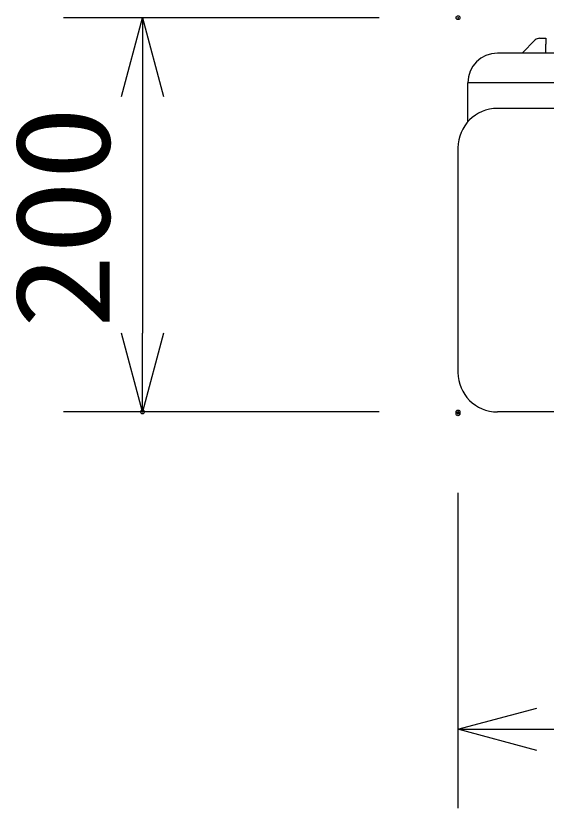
# Model space of a CAD drawing. Units: millimetres, scale not verified. Extents: x -63 to 63, y -57 to 57.
# Drawn here: x -41.33 to -27.88, y 4.5 to 24.6 of the extents above; entities that cross this region are included whole.
import ezdxf
from ezdxf.enums import TextEntityAlignment as Align

# ---------------------------------------------------------------- set-up
doc = ezdxf.new("R2010")
doc.units = ezdxf.units.MM
doc.header["$LTSCALE"] = 0.190236
doc.header["$PDMODE"] = 32
doc.header["$PDSIZE"] = 0.0951
for name, color, linetype in [('0-3_GAIKEI', 1, 'Continuous'), ('0-4_WAKU', 3, 'Continuous'), ('0-5_DEFPOINTS', 7, 'Continuous')]:
    doc.layers.add(name, color=color, linetype=linetype)
doc.styles.add('ＭＳ ゴシック', font='')
doc.styles.get('ＭＳ ゴシック').set_extended_font_data('MS Gothic')

# ---------------------------------------------------------------- blocks, each defined once
blk = doc.blocks.new('_OPEN30')
at = {"layer": '0-5_DEFPOINTS'}
blk.add_line((0, 0), (-1, 0), dxfattribs=at)
blk.add_lwpolyline([(-1, 0.26795), (0, 0), (-1, -0.26795)], dxfattribs=at)

msp = doc.modelspace()

# ---------------------------------------------------------------- linework, layer by layer
at = {"layer": '0-3_GAIKEI'}
for p, q in [((-28.4859, 23.6579), (-28.1545, 23.9893)), ((-28.0483, 24.0332), (-27.8853, 24.0332)), ((-27.8853, 24.0332), (-27.8853, 23.8831)), ((-27.8853, 23.6578), (-27.8853, 23.8831)), ((-14.3733, 22.9035), (-29.8665, 22.9035))]:
    msp.add_line(p, q, dxfattribs=at)
at = {"layer": '0-3_GAIKEI', "color": 7}
for p, q in [((-12.7572, 23.6535), (-29.1165, 23.6535)), ((-29.8665, 21.9149), (-29.8665, 22.9035)), ((-15.3274, 22.2535), (-29.1165, 22.2535)), ((-30.1165, 21.2535), (-30.1165, 15.5534)), ((-4.6164, 14.5534), (-29.1165, 14.5534))]:
    msp.add_line(p, q, dxfattribs=at)
at = {"layer": '0-3_GAIKEI'}
msp.add_arc((-28.0483, 23.8831), 0.1502, 90, 134.99996, dxfattribs=at)
at = {"layer": '0-3_GAIKEI', "color": 7}
for centre, radius, start, end in [((-29.1165, 22.9035), 0.75, 90, 180), ((-29.1165, 21.2535), 1, 90, 180), ((-29.1165, 15.5534), 1, 180, 270)]:
    msp.add_arc(centre, radius, start, end, dxfattribs=at)
at = {"layer": '0-4_WAKU'}
for p, q in [((-32.1143, 24.5535), (-40.1144, 24.5535)), ((-38.1144, 22.5535), (-38.1144, 16.5535)), ((-32.1143, 14.5534), (-40.1144, 14.5534)), ((-30.1165, 12.5034), (-30.1165, 4.5034)), ((-28.1165, 6.5034), (-5.6164, 6.5034))]:
    msp.add_line(p, q, dxfattribs=at)
at = {"layer": '0-5_DEFPOINTS'}
for p in [(-30.1143, 24.5535), (-38.1144, 14.5534), (-30.1165, 14.5034), (-30.1143, 14.5534)]:
    msp.add_point(p, dxfattribs=at)

# ---------------------------------------------------------------- block references
at = {"layer": '0-4_WAKU', "xscale": 2, "yscale": 2}
for p, rotation in [((-38.1144, 24.5535), 90), ((-38.1144, 14.5534), 270), ((-30.1165, 6.5034), 180)]:
    msp.add_blockref('_OPEN30', p, dxfattribs=dict(at, rotation=rotation))

# ---------------------------------------------------------------- texts
at = {"layer": '0-4_WAKU', "style": 'ＭＳ ゴシック', "width": 1.15}
msp.add_text('200', height=2.406, rotation=90, dxfattribs=at).set_placement((-38.2239, 16.6663), align=Align.BOTTOM_LEFT)

doc.saveas('drawing.dxf')
